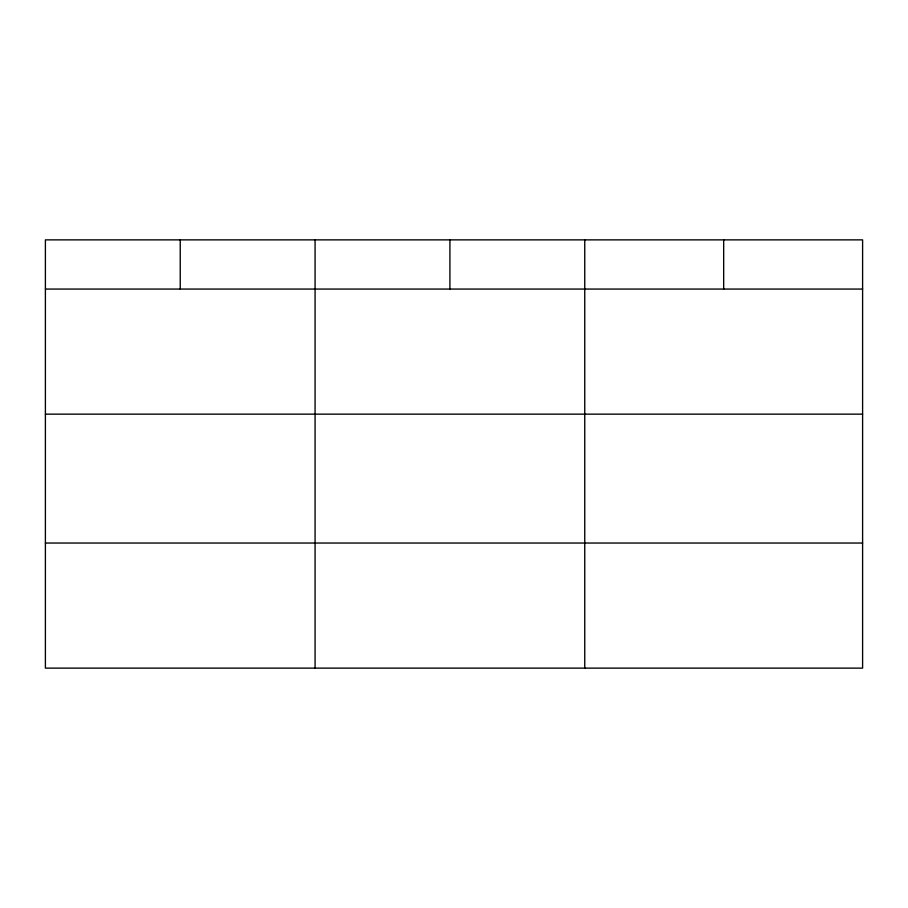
<?xml version="1.0" encoding="UTF-8"?>
<svg xmlns="http://www.w3.org/2000/svg" width="908" height="908" viewBox="0 0 908 908"><rect width="100%" height="100%" fill="white"/><g stroke="black" fill="none" stroke-linecap="round" stroke-linejoin="round"><path stroke-width="1.36" d="M862.6 414.15L862.6 239.871L45.4 239.871L45.4 668.129L862.6 668.129L862.6 414.15L45.4 414.15M45.4 289.062L862.6 289.062M45.4 543.041L862.6 543.041M723.676 239.871L723.676 289.062M584.752 239.871L584.752 668.129M449.914 239.871L449.914 289.062M315.076 239.871L315.076 668.129M180.238 239.871L180.238 289.062"/></g></svg>
